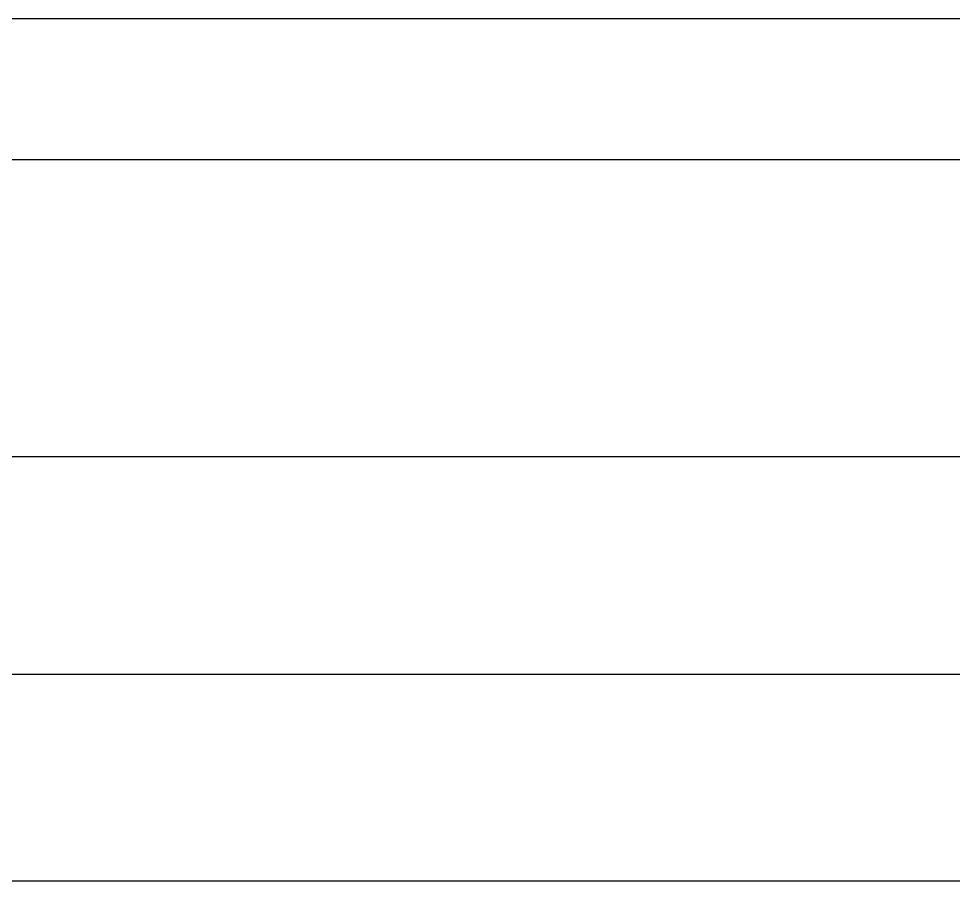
# Model space of a CAD drawing. Header units: inches. Extents: x 0 to 983, y 0 to 649.
# Drawn here: x 195.4 to 251.5, y 162.7 to 214.5 of the extents above; entities that cross this region are included whole.
import ezdxf

# ---------------------------------------------------------------- set-up
doc = ezdxf.new("R2010")
doc.units = ezdxf.units.IN
doc.header["$MEASUREMENT"] = 0
for name, color, linetype in [('BLK_12_THHN', 250, 'Continuous'), ('RED_14_THHN', 20, 'Continuous'), ('WHT_12_THHN', 254, 'Continuous')]:
    doc.layers.add(name, color=color, linetype=linetype)

msp = doc.modelspace()

# ---------------------------------------------------------------- linework, layer by layer
at = {"layer": 'BLK_12_THHN'}
for p, q in [((450.185, 188.175), (114.525, 188.175)), ((437.712, 175.127), (125.249, 175.127))]:
    msp.add_line(p, q, dxfattribs=at)
at = {"layer": 'RED_14_THHN'}
for p, q in [((368.766, 214.457), (160.532, 214.457)), ((453.954, 206.001), (160.983, 206.001))]:
    msp.add_line(p, q, dxfattribs=at)
at = {"layer": 'WHT_12_THHN'}
msp.add_line((435.172, 162.731), (152.904, 162.731), dxfattribs=at)

doc.saveas('drawing.dxf')
